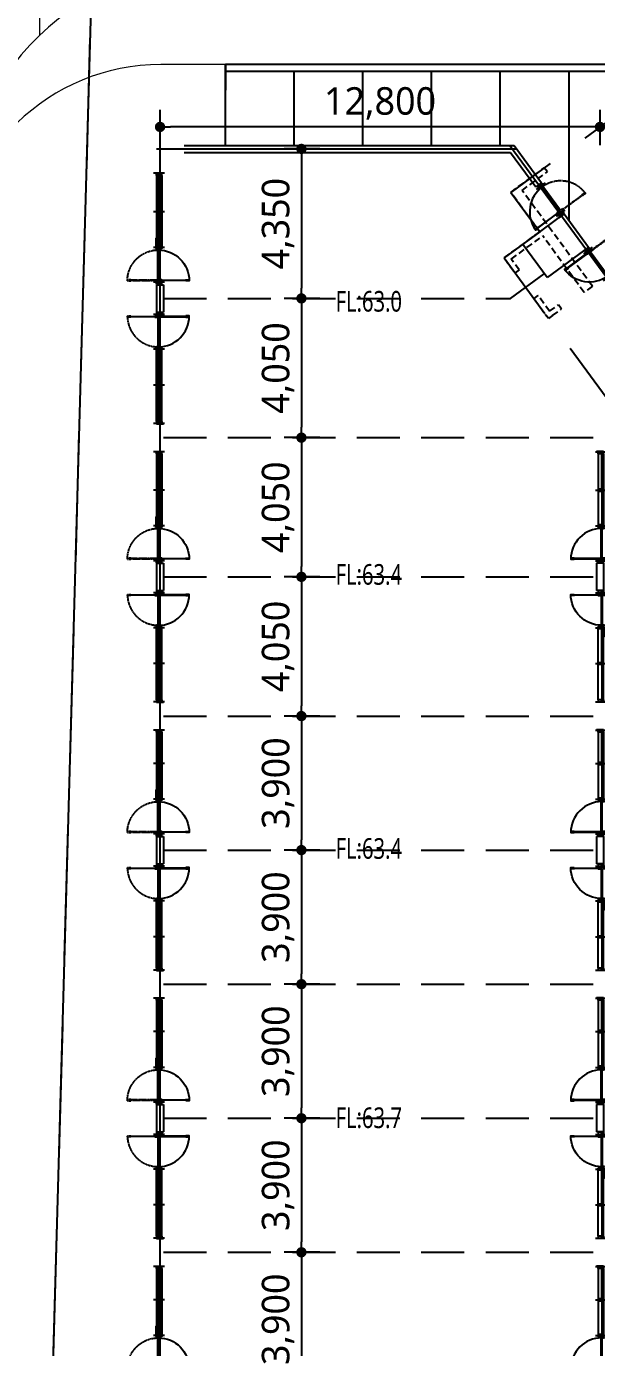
# Model space of a CAD drawing. Header units: millimetres. Extents: x 75184266 to 76346726, y -35850126 to -33679385.
# Drawn here: x 75294296 to 75310884, y -34980134 to -34941699 of the extents above; entities that cross this region are included whole.
import ezdxf
from ezdxf.xclip import XClip

# ---------------------------------------------------------------- set-up
doc = ezdxf.new("R2010")
doc.units = ezdxf.units.MM
doc.header["$LTSCALE"] = 50
doc.header["$MEASUREMENT"] = 0
doc.header["$XCLIPFRAME"] = 2
doc.header["$PDMODE"] = 1
doc.header["$PDSIZE"] = -3
for name, pattern in [('HIDDEN2', [0.1875, 0.125, -0.0625]), ('XR-1F-PLAN$0$CEN', [62, 60, -1, 0, -1]), ('XR-1F-PLAN$0$HIDDEN', [0.375, 0.25, -0.125]), ('XR-B1$0$XR-지하3층$0$HID1', [2.3, 1.5, -0.8]), ('XR-지하3층$0$H', [1.3, 0.8, -0.5]), ('XR-지하3층$0$HID1', [2.3, 1.5, -0.8]), ('XR-지하3층$0$HIDDEN', [0.375, 0.25, -0.125]), ('XR-지하3층$0$L2-2', [2.5, 1, -1.5])]:
    doc.linetypes.add(name, pattern=pattern)
doc.layers.get('0').update_dxf_attribs({"linetype": 'CONTINUOUS'})
doc.layers.get('Defpoints').update_dxf_attribs({"color": 51, "linetype": 'CONTINUOUS'})
for name, color, linetype in [('AA-MKXS', 3, 'CONTINUOUS'), ('XR-1F-PLAN$0$A-CEN02', 27, 'XR-1F-PLAN$0$CEN'), ('XR-1F-PLAN$0$A-DOR-FRAME', 7, 'CONTINUOUS'), ('XR-1F-PLAN$0$A-DOR-GL', 142, 'CONTINUOUS'), ('XR-1F-PLAN$0$A-DOR-HID', 9, 'XR-1F-PLAN$0$HIDDEN'), ('XR-1F-PLAN$0$A-DOR-TRACE', 8, 'CONTINUOUS'), ('XR-1F-PLAN$0$A-FRAME', 1, 'CONTINUOUS'), ('XR-1F-PLAN$0$A-HDCP7', 7, 'CONTINUOUS'), ('XR-1F-PLAN$0$A-WIN-ELE8', 8, 'CONTINUOUS'), ('XR-B1$0$00_블럭계획고', 7, 'CONTINUOUS')]:
    doc.layers.add(name, color=color, linetype=linetype)
for name, color, linetype, plot in [('XR-B1$0$XR-지하3층$0$DEFPOINT', 142, 'CONTINUOUS', False), ('XR-지하3층$0$DEFPOINT', 142, 'CONTINUOUS', False), ('건축', 8, 'CONTINUOUS', False)]:
    doc.layers.add(name, color=color, linetype=linetype, plot=plot)
for name, color, linetype, lineweight in [('XR-지하3층$0$$-길가장자리선', 7, 'CONTINUOUS', 0), ('XR-지하3층$0$0_plan', 7, 'CONTINUOUS', 0), ('XR-지하3층$0$0변경도로', 7, 'CONTINUOUS', 0)]:
    doc.layers.add(name, color=color, linetype=linetype, lineweight=lineweight)
doc.styles.add('HY각헤드라인M', font='')
doc.styles.add('XR-B1$0$HY각헤드라인M', font='')
doc.styles.add('XR-지하3층$0$SIM', font='simplex.shx')
doc.styles.add('XR-지하3층$0$맑은고딕', font='')
doc.styles.get('HY각헤드라인M').set_extended_font_data('Malgun Gothic')
doc.styles.get('XR-B1$0$HY각헤드라인M').set_extended_font_data('Malgun Gothic')
doc.styles.get('XR-지하3층$0$맑은고딕').set_extended_font_data('Malgun Gothic')
doc.dimstyles.new('XR-지하3층$0$NDIM', dxfattribs={"dimtxt": 3, "dimasz": 1, "dimexe": 2, "dimexo": 5, "dimgap": 1, "dimtad": 1, "dimdec": 0, "dimrnd": 0.25, "dimdsep": 46, "dimlunit": 6, "dimtxsty": 'XR-지하3층$0$SIM', "dimblk": 'XR-지하3층$0$DIMDOT', "dimcen": 5, "dimclrd": 2, "dimclre": 2, "dimclrt": 6, "dimadec": 0, "dimazin": 0, "dimtfac": 1, "dimtdec": 0, "dimtix": 1, "dimtmove": 2, "dimatfit": 1, "dimldrblk": 'XR-지하3층$0$DIMDOT', "dimfxl": 1.5, "dimtolj": 1, "dimtzin": 0, "dimarcsym": 0})

# ---------------------------------------------------------------- blocks, each defined once
blk = doc.blocks.new('XR-지하3층$0$_Dot')
at = {"color": 0, "lineweight": -2}
blk.add_line((-0.5, 0), (-1, 0), dxfattribs=at)
at = {"color": 0, "const_width": 0.5}
blk.add_lwpolyline([(-0.25, 0, 1), (0.25, 0, 1)], format="xyb", close=True, dxfattribs=at)
blk = doc.blocks.new('*D139')
at = {"layer": 'Defpoints', "color": 0, "ltscale": 0.01, "transparency": 16777216}
for p in [(75298184, -34944622), (75298184, -34945354), (75310984, -34945354)]:
    blk.add_point(p, dxfattribs=at)
at = {"layer": '건축', "color": 0, "lineweight": -2, "ltscale": 0.01}
for p, q in [((75298184, -34945154), (75298184, -34944122)), ((75310684, -34944622), (75298484, -34944622))]:
    blk.add_line(p, q, dxfattribs=at)
at = {"layer": '건축', "color": 0, "linetype": 'ByBlock', "lineweight": -2, "ltscale": 0.01}
blk.add_line((75310984, -34945154), (75310984, -34944122), dxfattribs=at)
at = {"layer": '건축', "color": 0, "lineweight": -2, "ltscale": 0.01, "xscale": 300, "yscale": 300, "zscale": 300}
for p, rotation in [((75298184, -34944622), 179.9999073655594), ((75310984, -34944622), 359.9999073655594)]:
    blk.add_blockref('XR-지하3층$0$_Dot', p, dxfattribs=dict(at, rotation=rotation))
at = {"layer": '건축', "color": 6, "ltscale": 0.01, "insert": (75304584, -34943939), "char_height": 800, "attachment_point": 5, "rotation": 359.9999, "style": 'XR-지하3층$0$맑은고딕'}
blk.add_mtext('\\A1;12,800', dxfattribs=at)
blk = doc.blocks.new('XR-지하3층$0$DIMDOT')
blk.add_line((-2, 0), (2, 0))
at = {"color": 3}
for radius in [0.6, 0.28]:
    blk.add_circle((0, 0), radius, dxfattribs=at)
blk = doc.blocks.new('*D143')
at = {"layer": 'Defpoints', "color": 0, "ltscale": 0.01, "transparency": 16777216}
for p in [(75303030, -34977362), (75302297, -34981262), (75303030, -34981262)]:
    blk.add_point(p, dxfattribs=at)
at = {"layer": '건축', "color": 0, "linetype": 'ByBlock', "lineweight": -2, "ltscale": 0.01}
blk.add_line((75302830, -34977362), (75301797, -34977362), dxfattribs=at)
at = {"layer": '건축', "color": 0, "lineweight": -2, "ltscale": 0.01}
for p, q in [((75302297, -34977662), (75302297, -34980962)), ((75302830, -34981262), (75301797, -34981262))]:
    blk.add_line(p, q, dxfattribs=at)
at = {"layer": '건축', "color": 0, "lineweight": -2, "ltscale": 0.01, "xscale": 300, "yscale": 300, "zscale": 300}
for p, rotation in [((75302297, -34977362), 89.99990779244617), ((75302297, -34981262), 269.9999077924462)]:
    blk.add_blockref('XR-지하3층$0$_Dot', p, dxfattribs=dict(at, rotation=rotation))
at = {"layer": '건축', "color": 6, "ltscale": 0.01, "insert": (75301617, -34979312), "char_height": 800, "attachment_point": 5, "rotation": 89.9999, "style": 'XR-지하3층$0$맑은고딕'}
blk.add_mtext('\\A1;3,900', dxfattribs=at)
blk = doc.blocks.new('*D144')
at = {"layer": 'Defpoints', "color": 0, "ltscale": 0.01, "transparency": 16777216}
for p in [(75303030, -34945262), (75302297, -34949612), (75303030, -34949612)]:
    blk.add_point(p, dxfattribs=at)
at = {"layer": '건축', "color": 0, "linetype": 'ByBlock', "lineweight": -2, "ltscale": 0.01}
blk.add_line((75302830, -34945262), (75301797, -34945262), dxfattribs=at)
at = {"layer": '건축', "color": 0, "lineweight": -2, "ltscale": 0.01}
for p, q in [((75302297, -34945562), (75302297, -34949312)), ((75302830, -34949612), (75301797, -34949612))]:
    blk.add_line(p, q, dxfattribs=at)
at = {"layer": '건축', "color": 0, "lineweight": -2, "ltscale": 0.01, "xscale": 300, "yscale": 300, "zscale": 300}
for p, rotation in [((75302297, -34945262), 89.99990779244617), ((75302297, -34949612), 269.9999077924462)]:
    blk.add_blockref('XR-지하3층$0$_Dot', p, dxfattribs=dict(at, rotation=rotation))
at = {"layer": '건축', "color": 6, "ltscale": 0.01, "insert": (75301617, -34947437), "char_height": 800, "attachment_point": 5, "rotation": 89.9999, "style": 'XR-지하3층$0$맑은고딕'}
blk.add_mtext('\\A1;4,350', dxfattribs=at)
blk = doc.blocks.new('*D152')
at = {"layer": 'Defpoints', "color": 0, "ltscale": 0.01, "transparency": 16777216}
for p in [(75303030, -34949612), (75302297, -34953662), (75303030, -34953662)]:
    blk.add_point(p, dxfattribs=at)
at = {"layer": '건축', "color": 0, "linetype": 'ByBlock', "lineweight": -2, "ltscale": 0.01}
blk.add_line((75302830, -34949612), (75301797, -34949612), dxfattribs=at)
at = {"layer": '건축', "color": 0, "lineweight": -2, "ltscale": 0.01}
for p, q in [((75302297, -34949912), (75302297, -34953362)), ((75302830, -34953662), (75301797, -34953662))]:
    blk.add_line(p, q, dxfattribs=at)
at = {"layer": '건축', "color": 0, "lineweight": -2, "ltscale": 0.01, "xscale": 300, "yscale": 300, "zscale": 300}
for p, rotation in [((75302297, -34949612), 89.99990779244617), ((75302297, -34953662), 269.9999077924462)]:
    blk.add_blockref('XR-지하3층$0$_Dot', p, dxfattribs=dict(at, rotation=rotation))
at = {"layer": '건축', "color": 6, "ltscale": 0.01, "insert": (75301617, -34951637), "char_height": 800, "attachment_point": 5, "rotation": 89.9999, "style": 'XR-지하3층$0$맑은고딕'}
blk.add_mtext('\\A1;4,050', dxfattribs=at)
blk = doc.blocks.new('*D153')
at = {"layer": 'Defpoints', "color": 0, "ltscale": 0.01, "transparency": 16777216}
for p in [(75303030, -34953662), (75302297, -34957712), (75303030, -34957712)]:
    blk.add_point(p, dxfattribs=at)
at = {"layer": '건축', "color": 0, "linetype": 'ByBlock', "lineweight": -2, "ltscale": 0.01}
blk.add_line((75302830, -34953662), (75301797, -34953662), dxfattribs=at)
at = {"layer": '건축', "color": 0, "lineweight": -2, "ltscale": 0.01}
for p, q in [((75302297, -34953962), (75302297, -34957412)), ((75302830, -34957712), (75301797, -34957712))]:
    blk.add_line(p, q, dxfattribs=at)
at = {"layer": '건축', "color": 0, "lineweight": -2, "ltscale": 0.01, "xscale": 300, "yscale": 300, "zscale": 300}
for p, rotation in [((75302297, -34953662), 89.99990779244617), ((75302297, -34957712), 269.9999077924462)]:
    blk.add_blockref('XR-지하3층$0$_Dot', p, dxfattribs=dict(at, rotation=rotation))
at = {"layer": '건축', "color": 6, "ltscale": 0.01, "insert": (75301617, -34955687), "char_height": 800, "attachment_point": 5, "rotation": 89.9999, "style": 'XR-지하3층$0$맑은고딕'}
blk.add_mtext('\\A1;4,050', dxfattribs=at)
blk = doc.blocks.new('*D154')
at = {"layer": 'Defpoints', "color": 0, "ltscale": 0.01, "transparency": 16777216}
for p in [(75303030, -34957712), (75302297, -34961762), (75303030, -34961762)]:
    blk.add_point(p, dxfattribs=at)
at = {"layer": '건축', "color": 0, "linetype": 'ByBlock', "lineweight": -2, "ltscale": 0.01}
blk.add_line((75302830, -34957712), (75301797, -34957712), dxfattribs=at)
at = {"layer": '건축', "color": 0, "lineweight": -2, "ltscale": 0.01}
for p, q in [((75302297, -34958012), (75302297, -34961462)), ((75302830, -34961762), (75301797, -34961762))]:
    blk.add_line(p, q, dxfattribs=at)
at = {"layer": '건축', "color": 0, "lineweight": -2, "ltscale": 0.01, "xscale": 300, "yscale": 300, "zscale": 300}
for p, rotation in [((75302297, -34957712), 89.99990779244617), ((75302297, -34961762), 269.9999077924462)]:
    blk.add_blockref('XR-지하3층$0$_Dot', p, dxfattribs=dict(at, rotation=rotation))
at = {"layer": '건축', "color": 6, "ltscale": 0.01, "insert": (75301617, -34959737), "char_height": 800, "attachment_point": 5, "rotation": 89.9999, "style": 'XR-지하3층$0$맑은고딕'}
blk.add_mtext('\\A1;4,050', dxfattribs=at)
blk = doc.blocks.new('*D155')
at = {"layer": 'Defpoints', "color": 0, "ltscale": 0.01, "transparency": 16777216}
for p in [(75303030, -34961762), (75302297, -34965662), (75303030, -34965662)]:
    blk.add_point(p, dxfattribs=at)
at = {"layer": '건축', "color": 0, "linetype": 'ByBlock', "lineweight": -2, "ltscale": 0.01}
blk.add_line((75302830, -34961762), (75301797, -34961762), dxfattribs=at)
at = {"layer": '건축', "color": 0, "lineweight": -2, "ltscale": 0.01}
for p, q in [((75302297, -34962062), (75302297, -34965362)), ((75302830, -34965662), (75301797, -34965662))]:
    blk.add_line(p, q, dxfattribs=at)
at = {"layer": '건축', "color": 0, "lineweight": -2, "ltscale": 0.01, "xscale": 300, "yscale": 300, "zscale": 300}
for p, rotation in [((75302297, -34961762), 89.99990779244617), ((75302297, -34965662), 269.9999077924462)]:
    blk.add_blockref('XR-지하3층$0$_Dot', p, dxfattribs=dict(at, rotation=rotation))
at = {"layer": '건축', "color": 6, "ltscale": 0.01, "insert": (75301617, -34963712), "char_height": 800, "attachment_point": 5, "rotation": 89.9999, "style": 'XR-지하3층$0$맑은고딕'}
blk.add_mtext('\\A1;3,900', dxfattribs=at)
blk = doc.blocks.new('*D156')
at = {"layer": 'Defpoints', "color": 0, "ltscale": 0.01, "transparency": 16777216}
for p in [(75303030, -34965662), (75302297, -34969562), (75303030, -34969562)]:
    blk.add_point(p, dxfattribs=at)
at = {"layer": '건축', "color": 0, "linetype": 'ByBlock', "lineweight": -2, "ltscale": 0.01}
blk.add_line((75302830, -34965662), (75301797, -34965662), dxfattribs=at)
at = {"layer": '건축', "color": 0, "lineweight": -2, "ltscale": 0.01}
for p, q in [((75302297, -34965962), (75302297, -34969262)), ((75302830, -34969562), (75301797, -34969562))]:
    blk.add_line(p, q, dxfattribs=at)
at = {"layer": '건축', "color": 0, "lineweight": -2, "ltscale": 0.01, "xscale": 300, "yscale": 300, "zscale": 300}
for p, rotation in [((75302297, -34965662), 89.99990779244617), ((75302297, -34969562), 269.9999077924462)]:
    blk.add_blockref('XR-지하3층$0$_Dot', p, dxfattribs=dict(at, rotation=rotation))
at = {"layer": '건축', "color": 6, "ltscale": 0.01, "insert": (75301617, -34967612), "char_height": 800, "attachment_point": 5, "rotation": 89.9999, "style": 'XR-지하3층$0$맑은고딕'}
blk.add_mtext('\\A1;3,900', dxfattribs=at)
blk = doc.blocks.new('*D157')
at = {"layer": 'Defpoints', "color": 0, "ltscale": 0.01, "transparency": 16777216}
for p in [(75303030, -34969562), (75302297, -34973462), (75303030, -34973462)]:
    blk.add_point(p, dxfattribs=at)
at = {"layer": '건축', "color": 0, "linetype": 'ByBlock', "lineweight": -2, "ltscale": 0.01}
blk.add_line((75302830, -34969562), (75301797, -34969562), dxfattribs=at)
at = {"layer": '건축', "color": 0, "lineweight": -2, "ltscale": 0.01}
for p, q in [((75302297, -34969862), (75302297, -34973162)), ((75302830, -34973462), (75301797, -34973462))]:
    blk.add_line(p, q, dxfattribs=at)
at = {"layer": '건축', "color": 0, "lineweight": -2, "ltscale": 0.01, "xscale": 300, "yscale": 300, "zscale": 300}
for p, rotation in [((75302297, -34969562), 89.99990779244617), ((75302297, -34973462), 269.9999077924462)]:
    blk.add_blockref('XR-지하3층$0$_Dot', p, dxfattribs=dict(at, rotation=rotation))
at = {"layer": '건축', "color": 6, "ltscale": 0.01, "insert": (75301617, -34971512), "char_height": 800, "attachment_point": 5, "rotation": 89.9999, "style": 'XR-지하3층$0$맑은고딕'}
blk.add_mtext('\\A1;3,900', dxfattribs=at)
blk = doc.blocks.new('*D158')
at = {"layer": 'Defpoints', "color": 0, "ltscale": 0.01, "transparency": 16777216}
for p in [(75303030, -34973462), (75302297, -34977362), (75303030, -34977362)]:
    blk.add_point(p, dxfattribs=at)
at = {"layer": '건축', "color": 0, "linetype": 'ByBlock', "lineweight": -2, "ltscale": 0.01}
blk.add_line((75302830, -34973462), (75301797, -34973462), dxfattribs=at)
at = {"layer": '건축', "color": 0, "lineweight": -2, "ltscale": 0.01}
for p, q in [((75302297, -34973762), (75302297, -34977062)), ((75302830, -34977362), (75301797, -34977362))]:
    blk.add_line(p, q, dxfattribs=at)
at = {"layer": '건축', "color": 0, "lineweight": -2, "ltscale": 0.01, "xscale": 300, "yscale": 300, "zscale": 300}
for p, rotation in [((75302297, -34973462), 89.99990779244617), ((75302297, -34977362), 269.9999077924462)]:
    blk.add_blockref('XR-지하3층$0$_Dot', p, dxfattribs=dict(at, rotation=rotation))
at = {"layer": '건축', "color": 6, "ltscale": 0.01, "insert": (75301617, -34975412), "char_height": 800, "attachment_point": 5, "rotation": 89.9999, "style": 'XR-지하3층$0$맑은고딕'}
blk.add_mtext('\\A1;3,900', dxfattribs=at)
blk = doc.blocks.new('XR-1F-PLAN$0$A$C10B20476')
at = {"layer": 'Defpoints'}
for p, q in [((134, 35), (110, 35)), ((110, 35), (110, 0)), ((134, 35), (134, 0))]:
    blk.add_line(p, q, dxfattribs=at)
at = {"layer": 'XR-1F-PLAN$0$A-CEN02', "linetype": 'Continuous'}
blk.add_line((318, 80), (0, 80), dxfattribs=at)
at = {"layer": 'XR-1F-PLAN$0$A-FRAME'}
for p, q in [((144, 80), (110, 80)), ((110, 56), (144, 56)), ((110, 43), (144, 43)), ((144, 20), (134, 20))]:
    blk.add_line(p, q, dxfattribs=at)
for points in [[(88, 20), (88, 80)], [(110, 35), (110, 80)], [(122, 48), (144, 48), (144, 20), (238, 20), (238, 80), (144, 80), (144, 51), (122, 51), (122, 48)]]:
    blk.add_lwpolyline(points, dxfattribs=at)
blk = doc.blocks.new('XR-1F-PLAN$0$A$C491451C1')
at = {"layer": 'Defpoints'}
for p, q in [((15, 208), (-20, 208)), ((15, 184), (-20, 184)), ((15, 184), (15, 208)), ((45, 208), (45, 184)), ((45, 208), (80, 208)), ((45, 184), (80, 184))]:
    blk.add_line(p, q, dxfattribs=at)
at = {"layer": 'XR-1F-PLAN$0$A-CEN02', "linetype": 'Continuous'}
blk.add_line((30, 0), (30, 318), dxfattribs=at)
at = {"layer": 'XR-1F-PLAN$0$A-FRAME'}
for p, q in [((0, 174), (0, 184)), ((24, 208), (24, 174)), ((37, 208), (37, 174)), ((60, 174), (60, 184))]:
    blk.add_line(p, q, dxfattribs=at)
for points in [[(0, 230), (60, 230)], [(29, 196), (29, 174), (0, 174), (0, 80), (60, 80), (60, 174), (32, 174), (32, 196), (29, 196)], [(15, 208), (45, 208)]]:
    blk.add_lwpolyline(points, dxfattribs=at)
blk = doc.blocks.new('XR-1F-PLAN$0$A$C7F517DA1')
at = {"layer": 'XR-1F-PLAN$0$A-DOR-FRAME', "ltscale": 0.5, "elevation": 0}
for points in [[(50, 1675), (60, 1675), (60, 1690), (75, 1690), (75, 1675), (85, 1675), (85, 1775), (50, 1775)], [(50, 925), (10, 925), (10, 825), (50, 825)], [(990, 925), (950, 925), (950, 825), (990, 825)]]:
    blk.add_lwpolyline(points, close=True, dxfattribs=at)
blk.add_lwpolyline([(50, 875), (50, 975), (60, 975), (60, 960), (75, 960), (75, 975), (85, 975), (85, 875), (50, 875)], dxfattribs=at)
at = {"layer": 'XR-1F-PLAN$0$A-DOR-GL', "elevation": 0}
blk.add_lwpolyline([(62, 962), (72, 962), (72, 1687), (62, 1687)], close=True, dxfattribs=at)
at = {"layer": 'XR-1F-PLAN$0$A-DOR-HID', "ltscale": 2, "elevation": 0}
blk.add_lwpolyline([(50, 875), (50, 775), (60, 775), (60, 790), (75, 790), (75, 775), (85, 775), (85, 875), (50, 875)], dxfattribs=at)
for points in [[(62, 788), (72, 788), (72, 63), (62, 63)], [(50, 75), (60, 75), (60, 60), (75, 60), (75, 75), (85, 75), (85, -25), (50, -25)]]:
    blk.add_lwpolyline(points, close=True, dxfattribs=at)
at = {"layer": 'XR-1F-PLAN$0$A-DOR-HID', "ltscale": 2}
blk.add_arc((50, 875, 0), 900, 270, 0, dxfattribs=at)
at = {"layer": 'XR-1F-PLAN$0$A-DOR-TRACE'}
blk.add_arc((50, 875, 0), 900, 0, 90, dxfattribs=at)
at = {"layer": 'XR-1F-PLAN$0$A-WIN-ELE8'}
for p, q in [((85, 890, 0), (950, 890, 0)), ((85, 860, 0), (950, 860, 0))]:
    blk.add_line(p, q, dxfattribs=at)
blk = doc.blocks.new('SW-7.8-Center')
at = {"layer": 'AA-MKXS', "ltscale": 0.5}
for p, q in [((-200, 3500, 0), (0, 3500, 0)), ((-200, 410, 0), (-178, 410, 0)), ((-200, 400, 0), (0, 400, 0)), ((-200, 400, 0), (-200, -400, 0)), ((0, 400, 0), (0, -400, 0)), ((-200, -400, 0), (0, -400, 0)), ((-200, -3500, 0), (0, -3500, 0))]:
    blk.add_line(p, q, dxfattribs=at)
at = {"layer": 'XR-1F-PLAN$0$A-DOR-GL', "elevation": 0}
for points in [[(-154, 3445), (-178, 3445), (-178, 2535), (-154, 2535)], [(-154, 1495), (-178, 1495), (-178, 2505), (-154, 2505)], [(-154, -1495), (-178, -1495), (-178, -2505), (-154, -2505)], [(-154, -3445), (-178, -3445), (-178, -2535), (-154, -2535)]]:
    blk.add_lwpolyline(points, close=True, dxfattribs=at)
at = {"layer": 'XR-1F-PLAN$0$A-FRAME'}
for p, q in [((-200, 3490, 0), (-178, 3490, 0)), ((-200, 3430, 0), (-178, 3430, 0)), ((-200, 2550, 0), (-178, 2550, 0)), ((-200, 2490, 0), (-178, 2490, 0)), ((-200, 470, 0), (-178, 470, 0)), ((-200, -410, 0), (-178, -410, 0)), ((-200, -470, 0), (-178, -470, 0)), ((-200, -2490, 0), (-178, -2490, 0)), ((-200, -2550, 0), (-178, -2550, 0)), ((-200, -3430, 0), (-178, -3430, 0)), ((-200, -3490, 0), (-178, -3490, 0))]:
    blk.add_line(p, q, dxfattribs=at)
at = {"layer": 'XR-1F-PLAN$0$A-HDCP7', "elevation": 0}
for points in [[(-200, 1750), (-200, 1450), (-215, 1450), (-215, 1750)], [(-200, -1750), (-200, -1450), (-215, -1450), (-215, -1750)]]:
    blk.add_lwpolyline(points, close=True, dxfattribs=at)
at = {"layer": 'XR-1F-PLAN$0$A-WIN-ELE8'}
for p, q in [((-200, 3430, 0), (-200, 1510, 0)), ((-50, 3430, 0), (-50, 2550, 0)), ((-50, 2490, 0), (-50, 1510, 0)), ((-200, -3430, 0), (-200, -1510, 0)), ((-50, -2490, 0), (-50, -1510, 0)), ((-50, -3430, 0), (-50, -2550, 0))]:
    blk.add_line(p, q, dxfattribs=at)
at = {"layer": 'XR-1F-PLAN$0$A-DOR-FRAME', "ltscale": 600, "extrusion": (0, 0, -1), "zscale": -1, "rotation": 90}
blk.add_blockref('XR-1F-PLAN$0$A$C7F517DA1', (1025, 460, 0), dxfattribs=at)
at = {"layer": 'XR-1F-PLAN$0$A-DOR-FRAME', "ltscale": 600, "extrusion": (0, 0, -1), "xscale": -1, "zscale": -1, "rotation": 90}
blk.add_blockref('XR-1F-PLAN$0$A$C7F517DA1', (1025, -460, 0), dxfattribs=at)
at = {"layer": 'XR-1F-PLAN$0$A-FRAME'}
blk.add_blockref('XR-1F-PLAN$0$A$C10B20476', (-288, 3410, 0), dxfattribs=at)
at = {"layer": 'XR-1F-PLAN$0$A-FRAME', "ltscale": 0.5, "extrusion": (0, 0, -1), "zscale": -1, "rotation": 270}
for p in [(-30, 2550, 0), (-30, 1510, 0)]:
    blk.add_blockref('XR-1F-PLAN$0$A$C491451C1', p, dxfattribs=at)
at = {"layer": 'XR-1F-PLAN$0$A-FRAME', "extrusion": (0, 0, -1), "xscale": -1, "zscale": -1}
blk.add_blockref('XR-1F-PLAN$0$A$C10B20476', (288, 390, 0), dxfattribs=at)
at = {"layer": 'XR-1F-PLAN$0$A-FRAME', "extrusion": (0, 0, -1), "zscale": -1, "rotation": 180}
blk.add_blockref('XR-1F-PLAN$0$A$C10B20476', (288, -390, 0), dxfattribs=at)
at = {"layer": 'XR-1F-PLAN$0$A-FRAME', "ltscale": 0.5, "extrusion": (0, 0, -1), "xscale": -1, "zscale": -1, "rotation": 270}
for p in [(-30, -1510, 0), (-30, -2550, 0)]:
    blk.add_blockref('XR-1F-PLAN$0$A$C491451C1', p, dxfattribs=at)
at = {"layer": 'XR-1F-PLAN$0$A-FRAME', "xscale": -1, "rotation": 180}
blk.add_blockref('XR-1F-PLAN$0$A$C10B20476', (-288, -3410, 0), dxfattribs=at)
blk = doc.blocks.new('Showwindow-8.1')
at = {"layer": 'AA-MKXS', "ltscale": 0.5}
for p, q in [((-3650, -150, 0), (-3650, 50, 0)), ((-400, -150), (-400, 50)), ((-400, 50), (400, 50, 0)), ((400, -150, 0), (400, 50, 0)), ((3650, -150, 0), (3650, 50, 0)), ((-410, -150, 0), (-410, -128, 0)), ((-400, -150), (400, -150, 0))]:
    blk.add_line(p, q, dxfattribs=at)
at = {"layer": 'XR-1F-PLAN$0$A-DOR-GL'}
for points in [[(-3595, -104), (-3595, -128), (-2535, -128), (-2535, -104)], [(-1495, -104), (-1495, -128), (-2505, -128), (-2505, -104)], [(1495, -104), (1495, -128), (2505, -128), (2505, -104)], [(3595, -104), (3595, -128), (2535, -128), (2535, -104)]]:
    blk.add_lwpolyline(points, close=True, dxfattribs=at)
at = {"layer": 'XR-1F-PLAN$0$A-FRAME'}
for p, q in [((-3640, -150, 0), (-3640, -128, 0)), ((-3580, -150, 0), (-3580, -128, 0)), ((-2550, -150, 0), (-2550, -128, 0)), ((-2490, -150, 0), (-2490, -128, 0)), ((-470, -150, 0), (-470, -128, 0)), ((410, -150, 0), (410, -128, 0)), ((470, -150, 0), (470, -128, 0)), ((2490, -150, 0), (2490, -128, 0)), ((2550, -150, 0), (2550, -128, 0)), ((3580, -150, 0), (3580, -128, 0)), ((3640, -150, 0), (3640, -128, 0))]:
    blk.add_line(p, q, dxfattribs=at)
at = {"layer": 'XR-1F-PLAN$0$A-HDCP7'}
for points in [[(-1750, -150), (-1450, -150), (-1450, -165), (-1750, -165)], [(1750, -150), (1450, -150), (1450, -165), (1750, -165)]]:
    blk.add_lwpolyline(points, close=True, dxfattribs=at)
at = {"layer": 'XR-1F-PLAN$0$A-WIN-ELE8'}
for p, q in [((-3580, 0, 0), (-2550, 0)), ((-3580, -150, 0), (-1510, -150)), ((-2490, 0), (-1510, 0)), ((2490, 0), (1510, 0)), ((3580, -150, 0), (1510, -150)), ((3580, 0, 0), (2550, 0))]:
    blk.add_line(p, q, dxfattribs=at)
at = {"layer": 'XR-1F-PLAN$0$A-DOR-FRAME', "ltscale": 600, "extrusion": (0, 0, -1), "zscale": -1}
blk.add_blockref('XR-1F-PLAN$0$A$C7F517DA1', (460, -975, 0), dxfattribs=at)
at = {"layer": 'XR-1F-PLAN$0$A-DOR-FRAME', "ltscale": 600, "extrusion": (0, 0, -1), "xscale": -1, "zscale": -1}
blk.add_blockref('XR-1F-PLAN$0$A$C7F517DA1', (-460, -975, 0), dxfattribs=at)
at = {"layer": 'XR-1F-PLAN$0$A-FRAME', "rotation": 90}
blk.add_blockref('XR-1F-PLAN$0$A$C10B20476', (-3560, -238, 0), dxfattribs=at)
at = {"layer": 'XR-1F-PLAN$0$A-FRAME', "ltscale": 0.5, "extrusion": (0, 0, -1), "zscale": -1, "rotation": 180}
for p in [(2550, 80), (1510, 80)]:
    blk.add_blockref('XR-1F-PLAN$0$A$C491451C1', p, dxfattribs=at)
at = {"layer": 'XR-1F-PLAN$0$A-FRAME', "extrusion": (0, 0, -1), "xscale": -1, "zscale": -1, "rotation": 270}
blk.add_blockref('XR-1F-PLAN$0$A$C10B20476', (390, -238), dxfattribs=at)
at = {"layer": 'XR-1F-PLAN$0$A-FRAME', "extrusion": (0, 0, -1), "zscale": -1, "rotation": 90}
blk.add_blockref('XR-1F-PLAN$0$A$C10B20476', (-390, -238), dxfattribs=at)
at = {"layer": 'XR-1F-PLAN$0$A-FRAME', "ltscale": 0.5, "extrusion": (0, 0, -1), "xscale": -1, "zscale": -1, "rotation": 180}
for p in [(-1510, 80), (-2550, 80)]:
    blk.add_blockref('XR-1F-PLAN$0$A$C491451C1', p, dxfattribs=at)
at = {"layer": 'XR-1F-PLAN$0$A-FRAME', "xscale": -1, "rotation": 270}
blk.add_blockref('XR-1F-PLAN$0$A$C10B20476', (3560, -238, 0), dxfattribs=at)
blk = doc.blocks.new('A$C23DD746A')
at = {"layer": 'AA-MKXS', "ltscale": 0.5}
for p, q in [((10, 950, 0), (10, 750, 0)), ((20, 950), (20, 928)), ((1084, 950), (1084, 928)), ((1130, 950, 0), (1130, 750, 0))]:
    blk.add_line(p, q, dxfattribs=at)
at = {"layer": 'XR-1F-PLAN$0$A-FRAME'}
for p, q in [((80, 950), (80, 928)), ((1024, 950), (1024, 928))]:
    blk.add_line(p, q, dxfattribs=at)
at = {"layer": 'XR-1F-PLAN$0$A-DOR-FRAME', "ltscale": 600, "extrusion": (0, 0, -1), "zscale": -1, "rotation": 180}
blk.add_blockref('XR-1F-PLAN$0$A$C7F517DA1', (-70, 1775, 0), dxfattribs=at)
at = {"layer": 'XR-1F-PLAN$0$A-FRAME', "extrusion": (0, 0, -1), "xscale": -1, "zscale": -1, "rotation": 90}
blk.add_blockref('XR-1F-PLAN$0$A$C10B20476', (0, 1038, 0), dxfattribs=at)
at = {"layer": 'XR-1F-PLAN$0$A-FRAME', "extrusion": (0, 0, -1), "zscale": -1, "rotation": 270}
blk.add_blockref('XR-1F-PLAN$0$A$C10B20476', (-1140, 1038, 0), dxfattribs=at)
blk = doc.blocks.new('11111111')
at = {"layer": 'XR-B1$0$XR-지하3층$0$DEFPOINT', "linetype": 'XR-B1$0$XR-지하3층$0$HID1', "ltscale": 50}
blk.add_lwpolyline([(77060562, -34332853), (77063587, -34317853), (77063649, -34280876), (77066707, -34245876), (77066734, -34229679), (76979951, -34223236), (76855438, -34213992, -0.110486), (76808135, -34238483), (76803058, -34244661), (76799605, -34368327), (76804810, -34373679), (76934251, -34373677), (76959243, -34369677), (76989587, -34369677), (77004594, -34370677), (77051655, -34370675), (77060514, -34361831)], format="xyb", close=True, dxfattribs=at)
at = {"layer": 'XR-B1$0$00_블럭계획고', "color": 3, "style": 'XR-B1$0$HY각헤드라인M', "width": 0.75}
for s, p in [('FL:63.0', (76808278, -34321596)), ('FL:63.4', (76808278, -34329542)), ('FL:63.4', (76808278, -34337515)), ('FL:63.7', (76808278, -34345349))]:
    blk.add_text(s, height=600, rotation=0, dxfattribs=at).set_placement(p)
blk = doc.blocks.new('XR-지하3층$0$A$C723B38EE')
at = {"layer": 'XR-지하3층$0$$-길가장자리선', "color": 8}
blk.add_line((184.199, 244.949), (182.335, 244.949), dxfattribs=at)
blk.add_lwpolyline([(184.199, 244.949), (195.044, 244.949)], dxfattribs=at)
for centre, radius, start in [((184.365, 240.044), 8, 90), ((182.333, 238.949), 6, 89.988)]:
    blk.add_arc(centre, radius, start, 178.4015, dxfattribs=at)
at = {"layer": 'XR-지하3층$0$0_plan', "color": 8}
blk.add_line((184.199, 244.755), (184.199, 244.949), dxfattribs=at)
for points in [[(185.683, 182.672), (178.711, 189.841), (180.208, 243.48)], [(178.712, 189.84), (180.209, 243.481)]]:
    blk.add_lwpolyline(points, dxfattribs=at)
at = {"layer": 'XR-지하3층$0$0변경도로', "color": 8, "linetype": 'XR-지하3층$0$L2-2', "ltscale": 2.5}
blk.add_line((178.809, 245.8), (178.809, 265.338), dxfattribs=at)
at = {"layer": 'XR-지하3층$0$DEFPOINT', "linetype": 'XR-지하3층$0$HID1', "ltscale": 50}
blk.add_lwpolyline([(439.7, 226.504), (442.725, 241.504), (442.787, 278.481), (445.845, 313.481), (445.872, 329.678), (359.089, 336.121), (234.575, 345.365, -0.110486), (187.273, 320.874), (182.196, 314.697), (178.743, 191.031), (183.947, 185.678), (313.388, 185.68), (338.38, 189.68), (368.725, 189.68), (383.732, 188.681), (430.793, 188.682), (439.652, 197.526)], format="xyb", close=True, dxfattribs=at)

msp = doc.modelspace()

# ---------------------------------------------------------------- linework, layer by layer
at = {"layer": '건축', "ltscale": 1000}
msp.add_line((75300083.6, -34943005.4), (75300083.5, -34943555.4), dxfattribs=at)
at = {"layer": '건축', "ltscale": 3}
for p, q in [((75327180.9, -34942805.4, 0), (75300083.7, -34942805.4)), ((75327180.9, -34943005.4), (75300083.7, -34943005.4)), ((75300083.7, -34945170.9), (75300083.7, -34943005.4)), ((75302083.7, -34945170.9), (75302083.7, -34943005.4)), ((75304083.7, -34945170.9), (75304083.7, -34943005.4)), ((75306083.7, -34945170.9), (75306083.7, -34943005.4)), ((75308083.7, -34945170.9), (75308083.7, -34943005.4)), ((75310083.7, -34947342.4), (75310083.7, -34943005.4))]:
    msp.add_line(p, q, dxfattribs=at)
at = {"layer": '건축', "ltscale": 0.5}
for p, q in [((75298084.3, -34945261.8), (75308558.3, -34945261.8)), ((75298184.2, -34999761.8), (75298184.3, -34945161.8)), ((75298884.3, -34945161.8), (75308485, -34945161.8)), ((75298884.3, -34945361.8), (75308383.7, -34945361.8)), ((75308361, -34945161.8), (75312786.9, -34951198.7)), ((75308383.7, -34945361.8), (75309120.2, -34946366.5)), ((75308485, -34945161.8), (75309281.5, -34946248.3))]:
    msp.add_line(p, q, dxfattribs=at)
at = {"layer": '건축', "linetype": 'HIDDEN2', "ltscale": 30}
for p, q in [((75309452, -34945931.1), (75309363.3, -34945810.1)), ((75310763.9, -34949259.6), (75308718.1, -34946469.1)), ((75309230, -34947674.8), (75308387.5, -34946525.5)), ((75310521.9, -34949436.9), (75309318.7, -34947795.7)), ((75308634, -34948781.4), (75308403.4, -34948466.8)), ((75308634, -34948781.4), (75308513, -34948870)), ((75309177.9, -34949523.3), (75309056.9, -34949612)), ((75309517.9, -34949987), (75309177.9, -34949523.3)), ((75309860.6, -34949921.8), (75309771.9, -34949800.8)), ((75309860.6, -34949921.8), (75309771.9, -34949800.8)), ((75309485.6, -34950196.7, 0), (75309435.4, -34950128.2, 0))]:
    msp.add_line(p, q, dxfattribs=at)
at = {"layer": '건축', "linetype": 'XR-지하3층$0$HIDDEN', "ltscale": 100}
for p, q in [((75308380.7, -34949611.8), (75309360.8, -34948893.3)), ((75298284.3, -34949611.8), (75308380.7, -34949611.8)), ((75298284.3, -34953661.8), (75310884.3, -34953661.8)), ((75298284.3, -34957711.8), (75310884.3, -34957711.8)), ((75298284.2, -34961761.8), (75310884.2, -34961761.8)), ((75298284.2, -34965661.8), (75310884.2, -34965661.8)), ((75298284.2, -34969561.8), (75310884.2, -34969561.8)), ((75298284.2, -34973461.8), (75310884.2, -34973461.8)), ((75298284.2, -34977361.8), (75310884.2, -34977361.8))]:
    msp.add_line(p, q, dxfattribs=at)
at = {"layer": '건축', "linetype": 'XR-지하3층$0$H', "ltscale": 50}
msp.add_lwpolyline([(75314774.8, -34941842.7), (75308387.5, -34946525.5), (75309230, -34947674.8), (75308193.7, -34948434.6), (75314540.9, -34957092.1)], dxfattribs=at)
at = {"layer": '건축', "ltscale": 3}
msp.add_lwpolyline([(75300083.7, -34942805.4), (75300083.7, -34943005.4)], dxfattribs=at)
at = {"layer": '건축', "linetype": 'HIDDEN2', "ltscale": 30}
for points in [[(75308387.5, -34946525.5), (75309363.3, -34945810.1)], [(75308718.1, -34946469.1), (75309452, -34945931.1)], [(75309452, -34945931.1), (75309363.3, -34945810.1)], [(75309452, -34945931.1), (75309363.3, -34945810.1)], [(75308193.7, -34948434.6), (75309230, -34947674.8)], [(75308403.4, -34948466.8), (75309318.7, -34947795.7)], [(75308193.7, -34948434.6), (75308513, -34948870)], [(75310763.9, -34949259.6), (75310521.9, -34949436.9)], [(75309056.9, -34949612), (75309435.4, -34950128.2)], [(75309517.9, -34949987), (75309771.9, -34949800.8)], [(75309606.6, -34950108), (75309860.6, -34949921.8)]]:
    msp.add_lwpolyline(points, dxfattribs=at)
at = {"layer": '건축'}
msp.add_lwpolyline([(75309443.6, -34949006.2), (75308734, -34948038.4), (75309943.8, -34947151.5), (75310653.3, -34948119.3)], close=True, dxfattribs=at)
at = {"layer": '건축', "linetype": 'HIDDEN2', "ltscale": 30, "elevation": 0}
msp.add_lwpolyline([(75309606.6, -34950108), (75309485.6, -34950196.7)], dxfattribs=at)

# ---------------------------------------------------------------- block references
at = {"layer": '건축', "ltscale": 0.5}
ref = msp.add_blockref('XR-지하3층$0$A$C723B38EE', (75115875.3, -35187756.2), dxfattribs=dict(at, xscale=999.9999999999998, yscale=999.9999999999998, zscale=999.9999999999998))
XClip(ref).set_block_clipping_path([(137.7798442268, 119.9958357572), (497.8511876765, 396.6664658143)])
at = {"layer": '건축'}
for name, p in [('11111111', (-1504986.9, -628399)), ('SW-7.8-Center', (75298284.2, -34965661.8)), ('SW-7.8-Center', (75298284.2, -34973461.8)), ('SW-7.8-Center', (75298284.2, -34981261.8))]:
    msp.add_blockref(name, p, dxfattribs=at)
at = {"layer": '건축', "ltscale": 0.5, "xscale": -1, "rotation": 306.2466156041888}
msp.add_blockref('A$C23DD746A', (75309183.5, -34947721.3, 0), dxfattribs=at)
at = {"layer": '건축', "rotation": 270}
for p in [(75298234.3, -34949611.8, 0), (75298234.3, -34957711.8, 0)]:
    msp.add_blockref('Showwindow-8.1', p, dxfattribs=at)
at = {"layer": '건축', "ltscale": 0.5, "rotation": 306.2469335457231}
msp.add_blockref('A$C23DD746A', (75309881.2, -34948672.9, 0), dxfattribs=at)
at = {"layer": '건축', "xscale": -1, "rotation": 90}
msp.add_blockref('Showwindow-8.1', (75310934.3, -34957711.8), dxfattribs=at)
at = {"layer": '건축', "xscale": -1}
for p in [(75310884.3, -34965661.8, 0), (75310884.2, -34973461.8, 0), (75310884.2, -34981261.8, 0)]:
    msp.add_blockref('SW-7.8-Center', p, dxfattribs=at)

# ---------------------------------------------------------------- texts
at = {"layer": '건축', "style": 'HY각헤드라인M', "width": 0.75}
for s, p in [('FL:63.0', (75303290.8, -34949995.5)), ('FL:63.4', (75303290.8, -34957940.8)), ('FL:63.4', (75303290.8, -34965913.7)), ('FL:63.7', (75303290.8, -34973747.8))]:
    msp.add_text(s, height=600, rotation=0, dxfattribs=at).set_placement(p)

# ---------------------------------------------------------------- dimensions: what is measured, and where the dimension line sits
at = {"layer": '건축', "ltscale": 0.01}
for base, p1, p2, angle, picture, middle in [((75298184.3, -34944622), (75310984.3, -34945354.4), (75298184.3, -34945354.4), 179.99991, '*D139', (75304584.3, -34943939.1)), ((75302297.1, -34949611.8), (75303029.6, -34945261.9), (75303029.6, -34949611.8), 269.99991, '*D144', (75301616.7, -34947436.8)), ((75302297.1, -34953661.8), (75303029.6, -34949611.8), (75303029.6, -34953661.8), 269.99991, '*D152', (75301616.7, -34951636.8)), ((75302297.1, -34957711.8), (75303029.6, -34953661.8), (75303029.6, -34957711.8), 269.99991, '*D153', (75301616.7, -34955686.8)), ((75302297.1, -34961761.8), (75303029.6, -34957711.8), (75303029.6, -34961761.8), 269.99991, '*D154', (75301616.7, -34959736.8)), ((75302297.1, -34965661.8), (75303029.6, -34961761.8), (75303029.6, -34965661.8), 269.99991, '*D155', (75301616.7, -34963711.8)), ((75302297.1, -34969561.8), (75303029.6, -34965661.8), (75303029.6, -34969561.8), 269.99991, '*D156', (75301616.7, -34967611.8)), ((75302297.1, -34973461.8), (75303029.6, -34969561.8), (75303029.6, -34973461.8), 269.99991, '*D157', (75301616.7, -34971511.8)), ((75302297.1, -34977361.8), (75303029.6, -34973461.8), (75303029.5, -34977361.8), 269.99991, '*D158', (75301616.7, -34975411.8)), ((75302297.1, -34981261.8), (75303029.5, -34977361.8), (75303029.5, -34981261.8), 269.99991, '*D143', (75301616.7, -34979311.8))]:
    dim = msp.add_linear_dim(base=base, p1=p1, p2=p2, angle=angle, dimstyle='XR-지하3층$0$NDIM', override={"dimtxt": 800, "dimasz": 300, "dimexe": 500, "dimexo": 200, "dimgap": 200, "dimtxsty": 'XR-지하3층$0$맑은고딕', "dimblk1": 'XR-지하3층$0$_Dot', "dimblk2": 'XR-지하3층$0$_Dot', "dimsah": 1, "dimdle": 200, "dimclrd": 0, "dimclre": 0}, dxfattribs=at)
    dim.commit()
    dim.dimension.update_dxf_attribs({"geometry": picture, "text_midpoint": middle})

doc.saveas('drawing.dxf')
